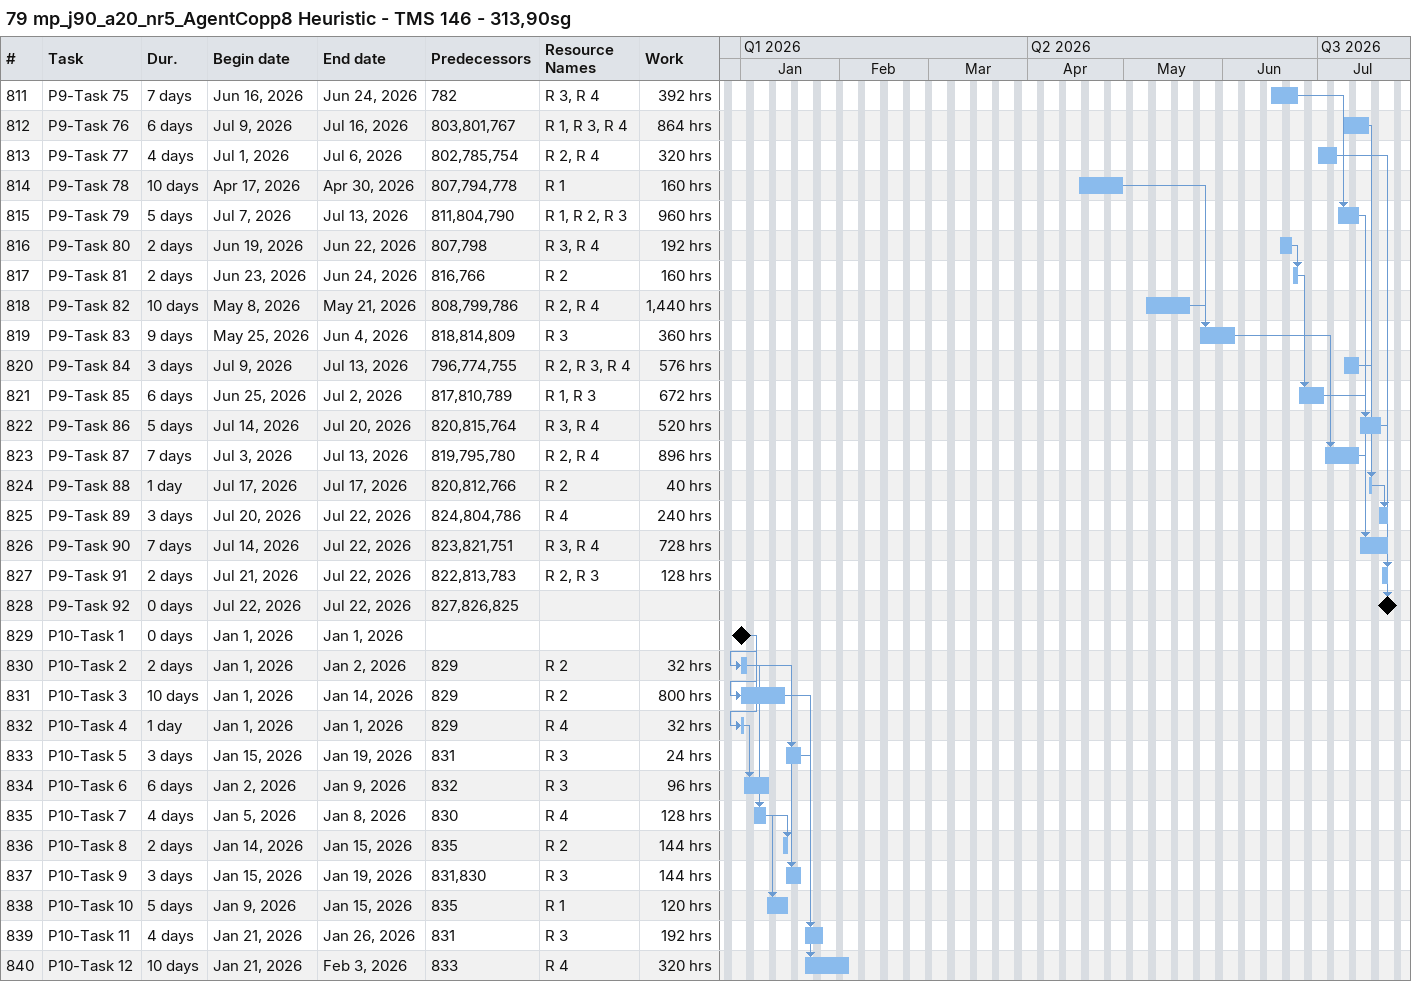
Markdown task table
79 mp_j90_a20_nr5_AgentCopp8 Heuristic - TMS 146 - 313,90sg

| ID | Task | Duration | Start | Finish | Predecessors | Resources | Work (h) |
|---|---|---|---|---|---|---|---|
| 811 | P9-Task 75 | 7d | 2026-06-16 | 2026-06-24 | 782 | R 3, R 4 | 392 |
| 812 | P9-Task 76 | 6d | 2026-07-09 | 2026-07-16 | 803, 801, 767 | R 1, R 3, R 4 | 864 |
| 813 | P9-Task 77 | 4d | 2026-07-01 | 2026-07-06 | 802, 785, 754 | R 2, R 4 | 320 |
| 814 | P9-Task 78 | 10d | 2026-04-17 | 2026-04-30 | 807, 794, 778 | R 1 | 160 |
| 815 | P9-Task 79 | 5d | 2026-07-07 | 2026-07-13 | 811, 804, 790 | R 1, R 2, R 3 | 960 |
| 816 | P9-Task 80 | 2d | 2026-06-19 | 2026-06-22 | 807, 798 | R 3, R 4 | 192 |
| 817 | P9-Task 81 | 2d | 2026-06-23 | 2026-06-24 | 816, 766 | R 2 | 160 |
| 818 | P9-Task 82 | 10d | 2026-05-08 | 2026-05-21 | 808, 799, 786 | R 2, R 4 | 1440 |
| 819 | P9-Task 83 | 9d | 2026-05-25 | 2026-06-04 | 818, 814, 809 | R 3 | 360 |
| 820 | P9-Task 84 | 3d | 2026-07-09 | 2026-07-13 | 796, 774, 755 | R 2, R 3, R 4 | 576 |
| 821 | P9-Task 85 | 6d | 2026-06-25 | 2026-07-02 | 817, 810, 789 | R 1, R 3 | 672 |
| 822 | P9-Task 86 | 5d | 2026-07-14 | 2026-07-20 | 820, 815, 764 | R 3, R 4 | 520 |
| 823 | P9-Task 87 | 7d | 2026-07-03 | 2026-07-13 | 819, 795, 780 | R 2, R 4 | 896 |
| 824 | P9-Task 88 | 1d | 2026-07-17 | 2026-07-17 | 820, 812, 766 | R 2 | 40 |
| 825 | P9-Task 89 | 3d | 2026-07-20 | 2026-07-22 | 824, 804, 786 | R 4 | 240 |
| 826 | P9-Task 90 | 7d | 2026-07-14 | 2026-07-22 | 823, 821, 751 | R 3, R 4 | 728 |
| 827 | P9-Task 91 | 2d | 2026-07-21 | 2026-07-22 | 822, 813, 783 | R 2, R 3 | 128 |
| 828 | P9-Task 92 | 0d | 2026-07-22 | 2026-07-22 | 827, 826, 825 |  |  |
| 829 | P10-Task 1 | 0d | 2026-01-01 | 2026-01-01 |  |  |  |
| 830 | P10-Task 2 | 2d | 2026-01-01 | 2026-01-02 | 829 | R 2 | 32 |
| 831 | P10-Task 3 | 10d | 2026-01-01 | 2026-01-14 | 829 | R 2 | 800 |
| 832 | P10-Task 4 | 1d | 2026-01-01 | 2026-01-01 | 829 | R 4 | 32 |
| 833 | P10-Task 5 | 3d | 2026-01-15 | 2026-01-19 | 831 | R 3 | 24 |
| 834 | P10-Task 6 | 6d | 2026-01-02 | 2026-01-09 | 832 | R 3 | 96 |
| 835 | P10-Task 7 | 4d | 2026-01-05 | 2026-01-08 | 830 | R 4 | 128 |
| 836 | P10-Task 8 | 2d | 2026-01-14 | 2026-01-15 | 835 | R 2 | 144 |
| 837 | P10-Task 9 | 3d | 2026-01-15 | 2026-01-19 | 831, 830 | R 3 | 144 |
| 838 | P10-Task 10 | 5d | 2026-01-09 | 2026-01-15 | 835 | R 1 | 120 |
| 839 | P10-Task 11 | 4d | 2026-01-21 | 2026-01-26 | 831 | R 3 | 192 |
| 840 | P10-Task 12 | 10d | 2026-01-21 | 2026-02-03 | 833 | R 4 | 320 |
